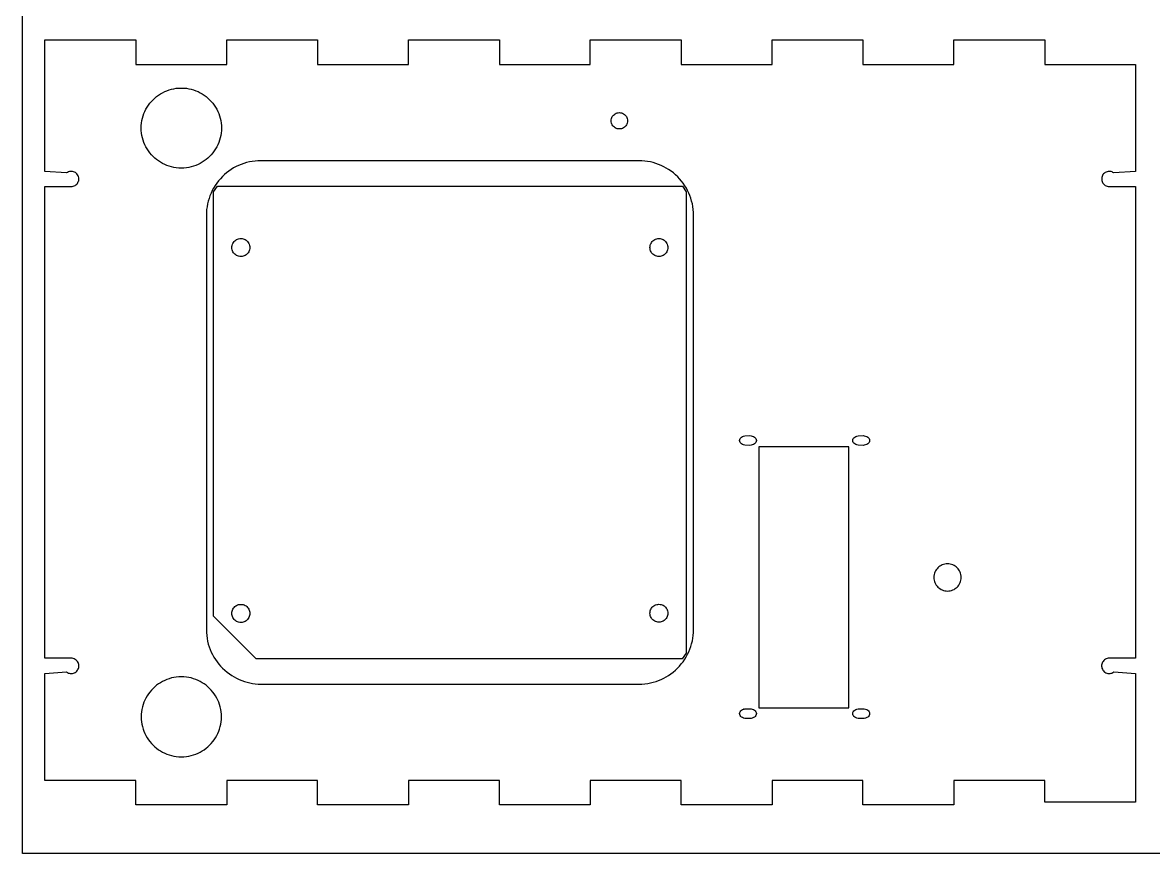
# Model space of a CAD drawing. Extents: x 0 to 650, y 186 to 551.
# Drawn here: x 0 to 248.8, y 185.6 to 368.5 of the extents above; entities that cross this region are included whole.
import ezdxf

# ---------------------------------------------------------------- set-up
doc = ezdxf.new("R2010")
doc.units = 0
doc.layers.get('0').update_dxf_attribs({"linetype": 'CONTINUOUS'})

msp = doc.modelspace()

# ---------------------------------------------------------------- linework, layer by layer
at = {"color": 7}
for points in [[(650.24, 551.399992), (650.24, 185.639992), (0, 185.639992), (0, 551.399992), (650.24, 551.399992), (650.24, 551.399992)], [(146.020084, 229.680206), (145.159871, 228.499952), (51.359929, 228.499952), (42.040104, 237.840097), (42.040104, 331.299961), (42.85996, 332.49997), (145.179909, 332.49997), (146.020084, 331.299961), (146.020084, 229.680206), (146.020084, 229.680206)], [(162.039864, 217.700154), (181.840011, 217.700154), (181.840011, 275.10009), (162.039864, 275.10009), (162.039864, 217.700154), (162.039864, 217.700154)]]:
    msp.add_lwpolyline(points, dxfattribs=at)
at = {"color": 1}
for points in [[(10.700004, 228.580103), (4.920008, 228.580103), (4.920008, 332.420101), (10.700004, 332.420101), (10.700004, 332.420101), (10.919996, 332.440139), (11.139988, 332.480214), (11.360009, 332.560083), (11.559992, 332.65999), (11.739993, 332.780217), (11.900013, 332.939954), (12.060005, 333.099974), (12.060005, 333.099974), (12.060005, 333.099974), (12.180006, 333.30007), (12.259987, 333.520203), (12.339997, 333.720017), (12.360007, 333.94015), (12.379988, 334.160001), (12.339997, 334.380134), (12.279997, 334.620023), (12.279997, 334.620023), (12.279997, 334.620023), (12.199987, 334.820119), (12.099996, 335.020214), (11.960013, 335.19999), (11.799993, 335.36001), (11.619992, 335.499992), (11.420009, 335.600181), (11.199989, 335.68005), (11.199989, 335.68005), (11.199989, 335.68005), (10.979997, 335.740163), (10.760004, 335.779957), (10.520003, 335.760201), (10.30001, 335.720126), (10.07999, 335.660012), (9.880007, 335.560106), (9.679996, 335.420123), (9.679996, 335.420123), (4.920008, 335.760201), (4.920008, 364.720152), (24.919996, 364.720152), (24.919996, 359.300074), (44.9199, 359.300074), (44.9199, 364.720152), (64.91986, 364.720152), (64.91986, 359.300074), (84.920102, 359.300074), (84.920102, 364.720152), (104.920062, 364.720152), (104.920062, 359.300074), (124.920022, 359.300074), (124.920022, 364.720152), (144.919982, 364.720152), (144.919982, 359.300074), (164.919942, 359.300074), (164.919942, 364.720152), (184.919902, 364.720152), (184.919902, 359.300074), (204.919862, 359.300074), (204.919862, 364.720152), (224.920104, 364.720152), (224.920104, 359.300074), (244.920064, 359.300074), (244.920064, 335.760201), (240.140067, 335.420123), (240.140067, 335.420123), (239.939971, 335.560106), (239.739876, 335.660012), (239.540062, 335.720126), (239.319929, 335.760201), (239.100078, 335.779957), (238.859907, 335.740163), (238.640056, 335.700088), (238.640056, 335.700088), (238.640056, 335.700088), (238.419922, 335.620219), (238.220109, 335.52003), (238.040051, 335.380048), (237.880031, 335.220028), (237.740049, 335.060008), (237.63986, 334.860194), (237.539953, 334.640061), (237.539953, 334.640061), (237.539953, 334.640061), (237.480122, 334.42021), (237.460084, 334.200077), (237.460084, 333.979943), (237.480122, 333.760092), (237.539953, 333.539959), (237.63986, 333.340146), (237.740049, 333.14005), (237.740049, 333.14005), (237.740049, 333.14005), (237.900069, 332.959992), (238.060089, 332.799972), (238.239864, 332.65999), (238.43996, 332.560083), (238.660093, 332.480214), (238.879944, 332.440139), (239.120116, 332.420101), (239.120116, 332.420101), (244.920064, 332.420101), (244.920064, 228.580103), (239.120116, 228.580103), (239.120116, 228.580103), (238.899982, 228.580103), (238.680131, 228.51999), (238.459998, 228.460159), (238.259902, 228.35997), (238.080127, 228.219988), (237.920107, 228.080006), (237.760087, 227.899948), (237.760087, 227.899948), (237.760087, 227.899948), (237.63986, 227.700134), (237.539953, 227.500039), (237.480122, 227.280188), (237.440047, 227.060054), (237.440047, 226.840203), (237.460084, 226.62007), (237.519916, 226.400219), (237.519916, 226.400219), (237.519916, 226.400219), (237.620104, 226.180086), (237.720011, 225.97999), (237.859993, 225.800214), (238.020013, 225.640194), (238.180033, 225.519968), (238.380129, 225.400023), (238.59998, 225.320154), (238.59998, 225.320154), (238.59998, 225.320154), (238.839869, 225.260041), (239.060002, 225.240003), (239.299891, 225.240003), (239.520024, 225.280079), (239.739876, 225.340192), (239.939971, 225.440099), (240.140067, 225.580081), (240.140067, 225.580081), (244.920064, 225.240003), (244.920064, 196.900094), (224.920104, 196.900094), (224.920104, 201.70013), (204.919862, 201.70013), (204.919862, 196.30009), (184.919902, 196.30009), (184.919902, 201.70013), (164.919942, 201.70013), (164.919942, 196.30009), (144.919982, 196.30009), (144.919982, 201.70013), (124.920022, 201.70013), (124.920022, 196.30009), (104.920062, 196.30009), (104.920062, 201.70013), (84.920102, 201.70013), (84.920102, 196.30009), (64.91986, 196.30009), (64.91986, 201.70013), (44.9199, 201.70013), (44.9199, 196.30009), (24.919996, 196.30009), (24.919996, 201.70013), (4.920008, 201.70013), (4.920008, 225.240003), (9.679996, 225.580081), (9.679996, 225.580081), (9.880007, 225.440099), (10.07999, 225.340192), (10.280001, 225.280079), (10.499993, 225.240003), (10.720014, 225.219966), (10.959987, 225.260041), (11.180008, 225.300117), (11.180008, 225.300117), (11.180008, 225.300117), (11.4, 225.379986), (11.600011, 225.480174), (11.780012, 225.620157), (11.940004, 225.780177), (12.080014, 225.940197), (12.180006, 226.14001), (12.279997, 226.360143), (12.279997, 226.360143), (12.279997, 226.360143), (12.339997, 226.579994), (12.379988, 226.800128), (12.379988, 227.019979), (12.339997, 227.240112), (12.279997, 227.459963), (12.199987, 227.660059), (12.080014, 227.860154), (12.080014, 227.860154), (12.080014, 227.860154), (11.940004, 228.040212), (11.760002, 228.19995), (11.580001, 228.340214), (11.37999, 228.440121), (11.159998, 228.51999), (10.940006, 228.580103), (10.700004, 228.580103), (10.700004, 228.580103)], [(147.64004, 326.100017), (147.620002, 326.740097), (147.559889, 327.380177), (147.48002, 328.019974), (147.380113, 328.640017), (147.220093, 329.240021), (147.060073, 329.840026), (146.83994, 330.44003), (146.620089, 330.999959), (146.340124, 331.56017), (146.059878, 332.100061), (145.720082, 332.620197), (145.380004, 333.14005), (145.000133, 333.640148), (144.579904, 334.10017), (144.159958, 334.560192), (143.699936, 335.000177), (143.20012, 335.420123), (142.679984, 335.799994), (142.679984, 335.799994), (142.160131, 336.16011), (141.619958, 336.500188), (141.080067, 336.80019), (140.5001, 337.080154), (139.939889, 337.300006), (139.339884, 337.520139), (138.73988, 337.700197), (138.139876, 337.840179), (137.520116, 337.960123), (136.900073, 338.039992), (136.259993, 338.080068), (135.639951, 338.100106), (52.439993, 338.100106), (52.439993, 338.100106), (51.779876, 338.080068), (51.140078, 338.039992), (50.520036, 337.960123), (49.899993, 337.840179), (49.279951, 337.700197), (48.679947, 337.520139), (48.09998, 337.320043), (47.540051, 337.080154), (46.980122, 336.819946), (46.439949, 336.519943), (45.900058, 336.200186), (45.39996, 335.84007), (44.899862, 335.460199), (44.420084, 335.060008), (43.9801, 334.620023), (43.540116, 334.160001), (43.119887, 333.680223), (42.719978, 333.160088), (42.719978, 333.160088), (42.359862, 332.639952), (42.040104, 332.100061), (41.740102, 331.540132), (41.460138, 330.980203), (41.219967, 330.399954), (41.019871, 329.819988), (40.840096, 329.219983), (40.700113, 328.600223), (40.579887, 328.000219), (40.500018, 327.360139), (40.439904, 326.740097), (40.439904, 326.100017), (40.439904, 234.900188), (40.439904, 234.900188), (40.439904, 234.900188), (40.459942, 234.24007), (40.520056, 233.59999), (40.599924, 232.960192), (40.719869, 232.34015), (40.860133, 231.720108), (41.059947, 231.120103), (41.260042, 230.540137), (41.499931, 229.96017), (41.779896, 229.399959), (42.079898, 228.860068), (42.419976, 228.340214), (42.780091, 227.820079), (43.159962, 227.319981), (43.579909, 226.840203), (44.019893, 226.400219), (44.499953, 225.959952), (45.000051, 225.540006), (45.519904, 225.140097), (45.519904, 225.140097), (46.04004, 224.800019), (46.559893, 224.479979), (47.100067, 224.179977), (47.659996, 223.92005), (48.219924, 223.700199), (48.799891, 223.500103), (49.38014, 223.320046), (49.979862, 223.180063), (50.579867, 223.060119), (51.199909, 222.979968), (51.819951, 222.920137), (52.439993, 222.900099), (135.639951, 222.900099), (135.639951, 222.900099), (136.280031, 222.920137), (136.920111, 222.960212), (137.559909, 223.040081), (138.179951, 223.160026), (138.779956, 223.300008), (139.37996, 223.480066), (139.959927, 223.680161), (140.539893, 223.92005), (141.100104, 224.179977), (141.639996, 224.479979), (142.160131, 224.800019), (142.659947, 225.160134), (143.160044, 225.540006), (143.640104, 225.940197), (144.100127, 226.380181), (144.520073, 226.840203), (144.94002, 227.340019), (145.339929, 227.840117), (145.339929, 227.840117), (145.700044, 228.380008), (146.040122, 228.920181), (146.340124, 229.460072), (146.600051, 230.020001), (146.83994, 230.599968), (147.040036, 231.199972), (147.220093, 231.780221), (147.380113, 232.399981), (147.48002, 233.020023), (147.559889, 233.640066), (147.620002, 234.260108), (147.64004, 234.900188), (147.64004, 326.100017), (147.64004, 326.100017)]]:
    msp.add_lwpolyline(points, dxfattribs=at)
at = {"color": 5}
for points in [[(26.120005, 345.300159), (26.120005, 345.860088), (26.180006, 346.399979), (26.259988, 346.940152), (26.379988, 347.480043), (26.519999, 347.980141), (26.7, 348.479957), (26.919992, 348.980054), (27.140013, 349.440077), (27.399996, 349.900099), (27.699998, 350.340083), (28, 350.76003), (28.339909, 351.160221), (28.700024, 351.540092), (29.079896, 351.900208), (29.480087, 352.240003), (29.900033, 352.540006), (30.31998, 352.81997), (30.780002, 353.080179), (31.260062, 353.320068), (31.740122, 353.520163), (32.239938, 353.700221), (32.760073, 353.859959), (33.279927, 353.960148), (33.8201, 354.060054), (34.380029, 354.10013), (34.939958, 354.120168), (34.939958, 354.120168), (34.939958, 354.120168), (35.480131, 354.10013), (36.04006, 354.060054), (36.579951, 353.960148), (37.100087, 353.859959), (37.61994, 353.700221), (38.120038, 353.520163), (38.600098, 353.320068), (39.079876, 353.080179), (39.539898, 352.81997), (39.960127, 352.540006), (40.380073, 352.240003), (40.779982, 351.900208), (41.160136, 351.540092), (41.519969, 351.160221), (41.860047, 350.76003), (42.180087, 350.340083), (42.460051, 349.900099), (42.719978, 349.440077), (42.959867, 348.980054), (43.159962, 348.479957), (43.34002, 347.980141), (43.480002, 347.480043), (43.599947, 346.940152), (43.680098, 346.399979), (43.739929, 345.860088), (43.759967, 345.300159), (43.759967, 345.300159), (43.759967, 345.300159), (43.739929, 344.739948), (43.680098, 344.200057), (43.599947, 343.660166), (43.480002, 343.14003), (43.34002, 342.620177), (43.159962, 342.120079), (42.959867, 341.619981), (42.719978, 341.159959), (42.460051, 340.700219), (42.180087, 340.259952), (41.860047, 339.840006), (41.519969, 339.440097), (41.160136, 339.059943), (40.779982, 338.70011), (40.380073, 338.38007), (39.960127, 338.06003), (39.539898, 337.780066), (39.079876, 337.520139), (38.600098, 337.279968), (38.120038, 337.080154), (37.61994, 336.900097), (37.100087, 336.760114), (36.579951, 336.64017), (36.04006, 336.560019), (35.480131, 336.500188), (34.939958, 336.48015), (34.939958, 336.48015), (34.939958, 336.48015), (34.380029, 336.500188), (33.8201, 336.560019), (33.279927, 336.64017), (32.760073, 336.760114), (32.239938, 336.900097), (31.740122, 337.080154), (31.260062, 337.279968), (30.780002, 337.520139), (30.31998, 337.780066), (29.900033, 338.06003), (29.480087, 338.38007), (29.079896, 338.70011), (28.700024, 339.059943), (28.339909, 339.440097), (28, 339.840006), (27.699998, 340.259952), (27.399996, 340.700219), (27.140013, 341.159959), (26.919992, 341.619981), (26.7, 342.120079), (26.519999, 342.620177), (26.379988, 343.14003), (26.259988, 343.660166), (26.180006, 344.200057), (26.120005, 344.739948), (26.120005, 345.300159), (26.120005, 345.300159)], [(129.519962, 346.900077), (129.519962, 347.139966), (129.580076, 347.380137), (129.659944, 347.599988), (129.760133, 347.820121), (129.880078, 348.000179), (130.040098, 348.179954), (130.219873, 348.320219), (130.399931, 348.460201), (130.600027, 348.560108), (130.839916, 348.639977), (131.060049, 348.680052), (131.319976, 348.70009), (131.319976, 348.70009), (131.559864, 348.680052), (131.779998, 348.639977), (132.019887, 348.560108), (132.219982, 348.460201), (132.420078, 348.320219), (132.580098, 348.179954), (132.740118, 348.000179), (132.860062, 347.820121), (132.959969, 347.599988), (133.04012, 347.380137), (133.099951, 347.139966), (133.119989, 346.900077), (133.119989, 346.900077), (133.099951, 346.660188), (133.04012, 346.420017), (132.959969, 346.200166), (132.860062, 346.00007), (132.740118, 345.799974), (132.580098, 345.620199), (132.420078, 345.480217), (132.219982, 345.339952), (132.019887, 345.240046), (131.779998, 345.160177), (131.559864, 345.120101), (131.319976, 345.100063), (131.319976, 345.100063), (131.060049, 345.120101), (130.839916, 345.160177), (130.600027, 345.240046), (130.399931, 345.339952), (130.219873, 345.480217), (130.040098, 345.620199), (129.880078, 345.799974), (129.760133, 346.00007), (129.659944, 346.200166), (129.580076, 346.420017), (129.519962, 346.660188), (129.519962, 346.900077), (129.519962, 346.900077)], [(46.04004, 319.000096), (46.060078, 319.240098), (46.099871, 319.480099), (46.180022, 319.720073), (46.279929, 319.920084), (46.399873, 320.140076), (46.540138, 320.320077), (46.699876, 320.480069), (46.899971, 320.62008), (47.100067, 320.74008), (47.29988, 320.840072), (47.540051, 320.920082), (47.77994, 320.960073), (48.020111, 320.980082), (48.020111, 320.980082), (48.020111, 320.980082), (48.280038, 320.960073), (48.519927, 320.920082), (48.74006, 320.840072), (48.959911, 320.74008), (49.160007, 320.62008), (49.340064, 320.480069), (49.500084, 320.320077), (49.640067, 320.140076), (49.780049, 319.920084), (49.859918, 319.720073), (49.940069, 319.480099), (49.979862, 319.240098), (49.9999, 319.000096), (49.9999, 319.000096), (49.9999, 319.000096), (49.979862, 318.760094), (49.940069, 318.520092), (49.859918, 318.28009), (49.780049, 318.060098), (49.640067, 317.860087), (49.500084, 317.680086), (49.340064, 317.520094), (49.160007, 317.380084), (48.959911, 317.260083), (48.74006, 317.160063), (48.519927, 317.080082), (48.280038, 317.040091), (48.020111, 317.020081), (48.020111, 317.020081), (48.020111, 317.020081), (47.77994, 317.040091), (47.540051, 317.080082), (47.29988, 317.160063), (47.100067, 317.260083), (46.899971, 317.380084), (46.699876, 317.520094), (46.540138, 317.680086), (46.399873, 317.860087), (46.279929, 318.060098), (46.180022, 318.28009), (46.099871, 318.520092), (46.060078, 318.760094), (46.04004, 319.000096), (46.04004, 319.000096)], [(138.039969, 319.000096), (138.060007, 319.240098), (138.100082, 319.480099), (138.179951, 319.720073), (138.28014, 319.920084), (138.400084, 320.140076), (138.540067, 320.320077), (138.700087, 320.480069), (138.8999, 320.62008), (139.099996, 320.74008), (139.300091, 320.840072), (139.53998, 320.920082), (139.779869, 320.960073), (140.02004, 320.980082), (140.02004, 320.980082), (140.02004, 320.980082), (140.279967, 320.960073), (140.5001, 320.920082), (140.739989, 320.840072), (140.960122, 320.74008), (141.159936, 320.62008), (141.339993, 320.480069), (141.500013, 320.320077), (141.639996, 320.140076), (141.779978, 319.920084), (141.860129, 319.720073), (141.939998, 319.480099), (141.980073, 319.240098), (142.000111, 319.000096), (142.000111, 319.000096), (142.000111, 319.000096), (141.980073, 318.760094), (141.939998, 318.520092), (141.860129, 318.28009), (141.779978, 318.060098), (141.639996, 317.860087), (141.500013, 317.680086), (141.339993, 317.520094), (141.159936, 317.380084), (140.960122, 317.260083), (140.739989, 317.160063), (140.5001, 317.080082), (140.279967, 317.040091), (140.02004, 317.020081), (140.02004, 317.020081), (140.02004, 317.020081), (139.779869, 317.040091), (139.53998, 317.080082), (139.300091, 317.160063), (139.099996, 317.260083), (138.8999, 317.380084), (138.700087, 317.520094), (138.540067, 317.680086), (138.400084, 317.860087), (138.28014, 318.060098), (138.179951, 318.28009), (138.100082, 318.520092), (138.060007, 318.760094), (138.039969, 319.000096), (138.039969, 319.000096)], [(160.299964, 275.480074), (160.02, 275.440084), (158.939936, 275.480074), (158.659971, 275.540075), (158.420082, 275.640066), (158.199949, 275.760095), (158.019891, 275.920087), (157.879909, 276.12007), (157.80004, 276.320081), (157.780002, 276.520063), (157.80004, 276.740084), (157.879909, 276.940095), (158.019891, 277.120068), (158.199949, 277.300069), (158.420082, 277.420098), (158.659971, 277.52009), (158.939936, 277.58009), (160.02, 277.600071), (160.299964, 277.58009), (160.559891, 277.52009), (160.8201, 277.420098), (161.039951, 277.300069), (161.199971, 277.120068), (161.339953, 276.940095), (161.420104, 276.740084), (161.459898, 276.520063), (161.420104, 276.320081), (161.339953, 276.12007), (161.199971, 275.920087), (161.039951, 275.760095), (160.8201, 275.640066), (160.559891, 275.540075), (160.299964, 275.480074), (160.299964, 275.480074)], [(182.71998, 276.740084), (182.800131, 276.940095), (182.940113, 277.120068), (183.119889, 277.300069), (183.340022, 277.420098), (183.579911, 277.52009), (183.859876, 277.58009), (184.93994, 277.600071), (185.219904, 277.58009), (185.480113, 277.52009), (185.74004, 277.420098), (185.959891, 277.300069), (186.119911, 277.120068), (186.259893, 276.940095), (186.340044, 276.740084), (186.38012, 276.520063), (186.340044, 276.320081), (186.259893, 276.12007), (186.119911, 275.920087), (185.959891, 275.760095), (185.74004, 275.640066), (185.480113, 275.540075), (185.219904, 275.480074), (184.93994, 275.440084), (183.859876, 275.480074), (183.579911, 275.540075), (183.340022, 275.640066), (183.119889, 275.760095), (182.940113, 275.920087), (182.800131, 276.12007), (182.71998, 276.320081), (182.699942, 276.520063), (182.71998, 276.740084), (182.71998, 276.740084)], [(200.540056, 246.400179), (200.540056, 246.100177), (200.599887, 245.800174), (200.66, 245.500172), (200.759907, 245.239963), (200.899889, 244.980037), (201.039871, 244.72011), (201.219929, 244.499977), (201.399987, 244.280126), (201.62012, 244.08003), (201.860009, 243.92001), (202.099898, 243.75999), (202.360107, 243.640046), (202.640071, 243.540139), (202.920036, 243.459988), (203.220038, 243.420194), (203.540078, 243.400157), (203.540078, 243.400157), (203.84008, 243.420194), (204.140082, 243.459988), (204.420047, 243.540139), (204.700011, 243.640046), (204.959938, 243.75999), (205.200109, 243.92001), (205.439998, 244.08003), (205.660131, 244.280126), (205.839907, 244.499977), (206.019964, 244.72011), (206.159947, 244.980037), (206.299929, 245.239963), (206.400118, 245.500172), (206.459949, 245.800174), (206.520062, 246.100177), (206.5401, 246.400179), (206.5401, 246.400179), (206.520062, 246.700181), (206.459949, 247.000183), (206.400118, 247.300186), (206.299929, 247.560112), (206.159947, 247.840077), (206.019964, 248.079966), (205.839907, 248.300099), (205.660131, 248.51995), (205.439998, 248.720046), (205.200109, 248.880066), (204.959938, 249.040086), (204.700011, 249.16003), (204.420047, 249.260219), (204.140082, 249.340088), (203.84008, 249.380163), (203.540078, 249.400201), (203.540078, 249.400201), (203.220038, 249.380163), (202.920036, 249.340088), (202.640071, 249.260219), (202.360107, 249.16003), (202.099898, 249.040086), (201.860009, 248.880066), (201.62012, 248.720046), (201.399987, 248.51995), (201.219929, 248.300099), (201.039871, 248.079966), (200.899889, 247.840077), (200.759907, 247.560112), (200.66, 247.300186), (200.599887, 247.000183), (200.540056, 246.700181), (200.540056, 246.400179), (200.540056, 246.400179)], [(46.04004, 238.480177), (46.060078, 238.720066), (46.099871, 238.959954), (46.180022, 239.180088), (46.279929, 239.400221), (46.399873, 239.600034), (46.540138, 239.780092), (46.699876, 239.96015), (46.899971, 240.100132), (47.100067, 240.220077), (47.29988, 240.319983), (47.540051, 240.400134), (47.77994, 240.44021), (48.020111, 240.459966), (48.020111, 240.459966), (48.020111, 240.459966), (48.280038, 240.44021), (48.499889, 240.400134), (48.74006, 240.319983), (48.959911, 240.220077), (49.160007, 240.100132), (49.340064, 239.96015), (49.500084, 239.780092), (49.640067, 239.600034), (49.780049, 239.400221), (49.859918, 239.180088), (49.940069, 238.959954), (49.979862, 238.720066), (49.9999, 238.480177), (49.9999, 238.480177), (49.9999, 238.480177), (49.979862, 238.219968), (49.940069, 237.980079), (49.859918, 237.759946), (49.780049, 237.540094), (49.640067, 237.339999), (49.500084, 237.160223), (49.340064, 237.000203), (49.160007, 236.840183), (48.959911, 236.719957), (48.74006, 236.62005), (48.499889, 236.560219), (48.280038, 236.500106), (48.020111, 236.500106), (48.020111, 236.500106), (48.020111, 236.500106), (47.77994, 236.500106), (47.540051, 236.560219), (47.29988, 236.62005), (47.100067, 236.719957), (46.899971, 236.840183), (46.699876, 237.000203), (46.540138, 237.160223), (46.399873, 237.339999), (46.279929, 237.540094), (46.180022, 237.759946), (46.099871, 237.980079), (46.060078, 238.219968), (46.04004, 238.480177), (46.04004, 238.480177)], [(138.039969, 238.500214), (138.060007, 238.760141), (138.100082, 239.00003), (138.179951, 239.220163), (138.28014, 239.440014), (138.400084, 239.64011), (138.540067, 239.820168), (138.700087, 239.980188), (138.8999, 240.12017), (139.099996, 240.260152), (139.300091, 240.360059), (139.53998, 240.420172), (139.779869, 240.459966), (140.02004, 240.480003), (140.02004, 240.480003), (140.02004, 240.480003), (140.279967, 240.459966), (140.5001, 240.420172), (140.739989, 240.360059), (140.960122, 240.260152), (141.159936, 240.12017), (141.339993, 239.980188), (141.500013, 239.820168), (141.639996, 239.64011), (141.779978, 239.440014), (141.860129, 239.220163), (141.939998, 239.00003), (141.980073, 238.760141), (142.000111, 238.500214), (142.000111, 238.500214), (142.000111, 238.500214), (141.980073, 238.260043), (141.939998, 238.020154), (141.860129, 237.779983), (141.779978, 237.58017), (141.639996, 237.380074), (141.500013, 237.179979), (141.339993, 237.019959), (141.159936, 236.879977), (140.960122, 236.760032), (140.739989, 236.660126), (140.5001, 236.579974), (140.279967, 236.540181), (140.02004, 236.520143), (140.02004, 236.520143), (140.02004, 236.520143), (139.779869, 236.540181), (139.53998, 236.579974), (139.300091, 236.660126), (139.099996, 236.760032), (138.8999, 236.879977), (138.700087, 237.019959), (138.540067, 237.179979), (138.400084, 237.380074), (138.28014, 237.58017), (138.179951, 237.779983), (138.100082, 238.020154), (138.060007, 238.260043), (138.039969, 238.500214), (138.039969, 238.500214)], [(26.120005, 215.700046), (26.120005, 215.140117), (26.180006, 214.599943), (26.259988, 214.060052), (26.379988, 213.540199), (26.519999, 213.020063), (26.7, 212.519966), (26.919992, 212.02015), (27.140013, 211.560128), (27.399996, 211.100106), (27.699998, 210.660121), (28, 210.240174), (28.339909, 209.839983), (28.700024, 209.460112), (29.079896, 209.099997), (29.480087, 208.779957), (29.900033, 208.460199), (30.31998, 208.179952), (30.780002, 207.920026), (31.260062, 207.680137), (31.740122, 207.480041), (32.239938, 207.299983), (32.760073, 207.160001), (33.279927, 207.040057), (33.8201, 206.960188), (34.380029, 206.900074), (34.939958, 206.880037), (34.939958, 206.880037), (34.939958, 206.880037), (35.480131, 206.900074), (36.04006, 206.960188), (36.579951, 207.040057), (37.100087, 207.160001), (37.61994, 207.299983), (38.120038, 207.480041), (38.600098, 207.680137), (39.079876, 207.920026), (39.539898, 208.179952), (39.960127, 208.460199), (40.380073, 208.779957), (40.779982, 209.099997), (41.160136, 209.460112), (41.519969, 209.839983), (41.860047, 210.240174), (42.180087, 210.660121), (42.460051, 211.100106), (42.719978, 211.560128), (42.959867, 212.02015), (43.159962, 212.519966), (43.34002, 213.020063), (43.480002, 213.540199), (43.599947, 214.060052), (43.680098, 214.599943), (43.739929, 215.140117), (43.759967, 215.700046), (43.759967, 215.700046), (43.759967, 215.700046), (43.739929, 216.259974), (43.680098, 216.800148), (43.599947, 217.340039), (43.480002, 217.880212), (43.34002, 218.380028), (43.159962, 218.900163), (42.959867, 219.380223), (42.719978, 219.839963), (42.460051, 220.299986), (42.180087, 220.73997), (41.860047, 221.160199), (41.519969, 221.560108), (41.160136, 221.939979), (40.779982, 222.300094), (40.380073, 222.640172), (39.960127, 222.940174), (39.539898, 223.220139), (39.079876, 223.480066), (38.600098, 223.719954), (38.120038, 223.92005), (37.61994, 224.100108), (37.100087, 224.260128), (36.579951, 224.360034), (36.04006, 224.460223), (35.480131, 224.500017), (34.939958, 224.520054), (34.939958, 224.520054), (34.939958, 224.520054), (34.380029, 224.500017), (33.8201, 224.460223), (33.279927, 224.360034), (32.760073, 224.260128), (32.239938, 224.100108), (31.740122, 223.92005), (31.260062, 223.719954), (30.780002, 223.480066), (30.31998, 223.220139), (29.900033, 222.940174), (29.480087, 222.640172), (29.079896, 222.300094), (28.700024, 221.939979), (28.339909, 221.560108), (28, 221.160199), (27.699998, 220.73997), (27.399996, 220.299986), (27.140013, 219.839963), (26.919992, 219.380223), (26.7, 218.900163), (26.519999, 218.380028), (26.379988, 217.880212), (26.259988, 217.340039), (26.180006, 216.800148), (26.120005, 216.259974), (26.120005, 215.700046), (26.120005, 215.700046)], [(160.02, 215.320174), (158.939936, 215.359968), (158.659971, 215.420081), (158.420082, 215.519988), (158.199949, 215.640214), (158.019891, 215.799952), (157.879909, 216.000048), (157.80004, 216.200143), (157.80004, 216.200143), (157.780002, 216.399957), (157.80004, 216.62009), (157.879909, 216.820186), (158.019891, 216.999961), (158.199949, 217.180019), (158.420082, 217.299963), (158.659971, 217.400152), (158.759878, 217.42019), (158.659971, 217.400152), (158.659971, 217.400152), (158.939936, 217.459983), (160.02, 217.480021), (160.299964, 217.459983), (160.559891, 217.400152), (160.8201, 217.299963), (161.039951, 217.180019), (161.199971, 216.999961), (161.339953, 216.820186), (161.420104, 216.62009), (161.459898, 216.399957), (161.420104, 216.200143), (161.339953, 216.000048), (161.199971, 215.799952), (161.039951, 215.640214), (160.8201, 215.519988), (160.559891, 215.420081), (160.299964, 215.359968), (160.02, 215.320174), (160.02, 215.320174)], [(185.74004, 215.519988), (185.480113, 215.420081), (185.219904, 215.359968), (184.93994, 215.320174), (183.859876, 215.359968), (183.579911, 215.420081), (183.400136, 215.480194), (183.400136, 215.480194), (183.119889, 215.640214), (182.940113, 215.799952), (182.88, 215.880103), (182.940113, 215.799952), (182.940113, 215.799952), (182.859962, 215.920179), (182.800131, 216.000048), (182.71998, 216.200143), (182.699942, 216.399957), (182.71998, 216.62009), (182.800131, 216.820186), (182.940113, 216.999961), (183.119889, 217.180019), (183.119889, 217.180019), (183.340022, 217.299963), (183.579911, 217.400152), (183.859876, 217.459983), (184.93994, 217.480021), (185.219904, 217.459983), (185.480113, 217.400152), (185.74004, 217.299963), (185.959891, 217.180019), (186.119911, 216.999961), (186.259893, 216.820186), (186.340044, 216.62009), (186.38012, 216.399957), (186.340044, 216.200143), (186.259893, 216.000048), (186.119911, 215.799952), (185.959891, 215.640214), (185.74004, 215.519988), (185.74004, 215.519988)]]:
    msp.add_lwpolyline(points, dxfattribs=at)

doc.saveas('drawing.dxf')
